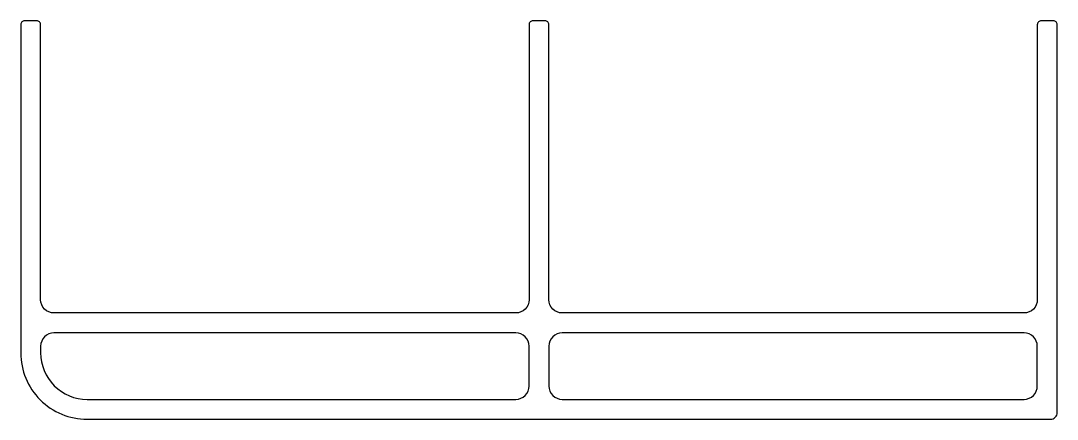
# Model space of a CAD drawing. Extents: x 1146.3 to 1224.3, y -15.4 to 14.6.
import ezdxf

# ---------------------------------------------------------------- set-up
doc = ezdxf.new("R2010")
doc.units = 0
doc.header["$LTSCALE"] = 15
doc.layers.get('0').update_dxf_attribs({"linetype": 'CONTINUOUS'})

msp = doc.modelspace()

# ---------------------------------------------------------------- linework, layer by layer
at = {"ltscale": 0.05}
for points in [[(1187.008, -7.414, -0.414214), (1186.008, -6.414), (1186.008, 14.286, 0.414214), (1185.708, 14.586), (1184.808, 14.586, 0.414214), (1184.508, 14.286), (1184.508, -6.414, -0.414214), (1183.508, -7.414), (1148.758, -7.414, -0.414214), (1147.758, -6.414), (1147.758, 14.286, 0.414214), (1147.458, 14.586), (1146.558, 14.586, 0.414214), (1146.258, 14.286), (1146.258, -10.414, 0.414214), (1151.258, -15.414), (1223.758, -15.414, 0.414214), (1224.258, -14.914), (1224.258, 14.286, 0.414214), (1223.958, 14.586), (1223.058, 14.586, 0.414214), (1222.758, 14.286), (1222.758, -6.414, -0.414214), (1221.758, -7.414)], [(1183.508, -13.914, 0.414214), (1184.508, -12.914), (1184.508, -9.914, 0.414214), (1183.508, -8.914), (1148.758, -8.914, 0.414214), (1147.758, -9.914), (1147.758, -10.414, 0.414214), (1151.258, -13.914)], [(1221.758, -13.914, 0.414214), (1222.758, -12.914), (1222.758, -9.914, 0.414214), (1221.758, -8.914), (1187.008, -8.914, 0.414214), (1186.008, -9.914), (1186.008, -12.914, 0.414214), (1187.008, -13.914)]]:
    msp.add_lwpolyline(points, format="xyb", close=True, dxfattribs=at)

doc.saveas('drawing.dxf')
